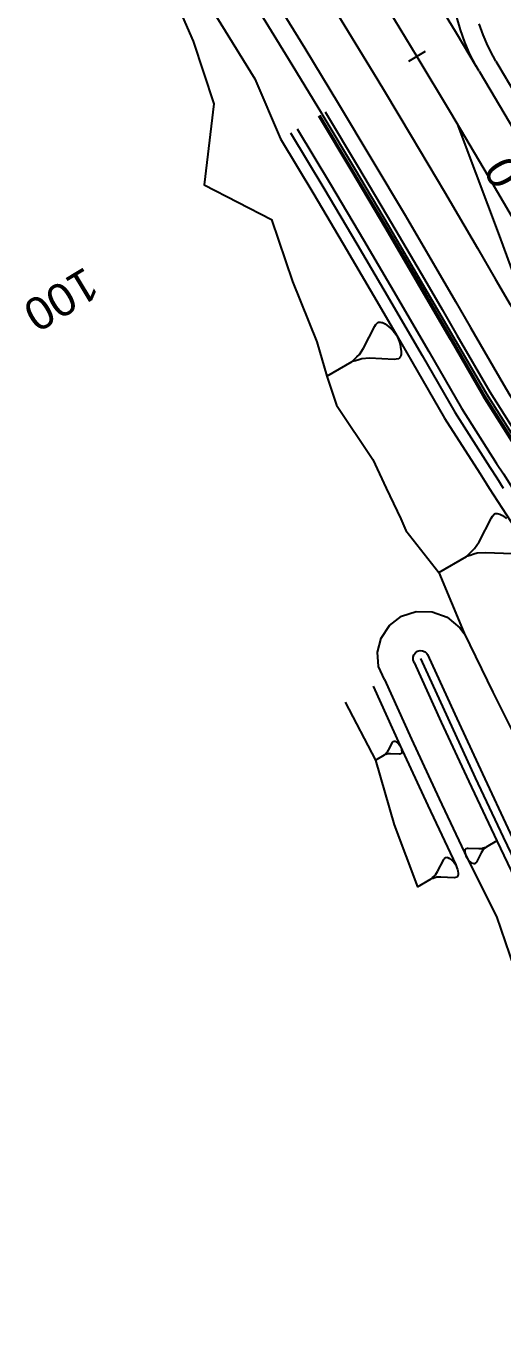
# Model space of a CAD drawing. Extents: x 385876 to 386141, y 802931 to 803234.
# Drawn here: x 385899.8 to 385936.3, y 802935.7 to 803035.4 of the extents above; entities that cross this region are included whole.
import ezdxf
from ezdxf.enums import TextEntityAlignment as Align

# ---------------------------------------------------------------- set-up
doc = ezdxf.new("R2010")
doc.units = 0
doc.layers.get('0').update_dxf_attribs({"linetype": 'CONTINUOUS'})
doc.styles.add('ARIAL', font='ARIAL.FON')

msp = doc.modelspace()

# ---------------------------------------------------------------- linework, layer by layer
at = {"color": 3}
msp.add_line((385930.4025, 803033.4123), (385929.1182, 803032.6373), dxfattribs=at)
at = {"color": 7}
for p, q in [((385926.5526, 803012.3932), (385926.6313, 803012.5128)), ((385926.6313, 803012.5128), (385926.7653, 803012.6644)), ((385926.7653, 803012.6644), (385926.8207, 803012.6965)), ((385926.8207, 803012.6965), (385926.9635, 803012.7054)), ((385926.9635, 803012.7054), (385927.051, 803012.6821)), ((385927.051, 803012.6821), (385927.1385, 803012.6588)), ((385927.1385, 803012.6588), (385927.3455, 803012.5569)), ((385927.3455, 803012.5569), (385927.6168, 803012.3442)), ((385925.6817, 803010.7047), (385926.5526, 803012.3932)), ((385927.6168, 803012.3442), (385927.7684, 803012.2101)), ((385927.7684, 803012.2101), (385927.9522, 803012.0207)), ((385927.9522, 803012.0207), (385928.2323, 803011.6652)), ((385928.2323, 803011.6652), (385928.4016, 803011.2454)), ((385925.3671, 803010.2264), (385925.6817, 803010.7047)), ((385928.4016, 803011.2454), (385928.4746, 803010.9918)), ((385928.4746, 803010.9918), (385928.5155, 803010.7936)), ((385928.5155, 803010.7936), (385928.5652, 803010.4525)), ((385922.8606, 803008.5517), (385924.7988, 803009.6751)), ((385924.7988, 803009.6751), (385924.9882, 803009.8589)), ((385925.0524, 803009.7481), (385924.7988, 803009.6751)), ((385924.9882, 803009.8589), (385925.1777, 803010.0427)), ((385925.306, 803009.8211), (385925.0524, 803009.7481)), ((385925.1777, 803010.0427), (385925.3671, 803010.2264)), ((385925.5597, 803009.8942), (385925.306, 803009.8211)), ((385926.1311, 803009.9294), (385925.5597, 803009.8942)), ((385928.0291, 803009.8458), (385926.1311, 803009.9294)), ((385928.1719, 803009.8546), (385928.0291, 803009.8458)), ((385928.3702, 803009.8955), (385928.1719, 803009.8546)), ((385928.4255, 803009.9276), (385928.3702, 803009.8955)), ((385928.5042, 803010.0472), (385928.4255, 803009.9276)), ((385928.5275, 803010.1347), (385928.5042, 803010.0472)), ((385928.5508, 803010.2222), (385928.5275, 803010.1347)), ((385928.5652, 803010.4525), (385928.5508, 803010.2222)), ((385934.5172, 802995.8919), (385935.4638, 802997.7272)), ((385935.4638, 802997.7272), (385935.5493, 802997.8571)), ((385935.5493, 802997.8571), (385935.695, 802998.022)), ((385935.695, 802998.022), (385935.7552, 802998.0569)), ((385935.7552, 802998.0569), (385935.9105, 802998.0665)), ((385935.9105, 802998.0665), (385936.0056, 802998.0412)), ((385936.0056, 802998.0412), (385936.1007, 802998.0159)), ((385936.1007, 802998.0159), (385936.3257, 802997.9051)), ((385936.3257, 802997.9051), (385936.6205, 802997.6739)), ((385934.1752, 802995.372), (385934.5172, 802995.8919)), ((385931.4508, 802993.5517), (385933.5576, 802994.7728)), ((385933.5576, 802994.7728), (385933.7635, 802994.9725)), ((385933.8332, 802994.8521), (385933.5576, 802994.7728)), ((385933.7635, 802994.9725), (385933.9693, 802995.1723)), ((385934.1089, 802994.9315), (385933.8332, 802994.8521)), ((385933.9693, 802995.1723), (385934.1752, 802995.372)), ((385934.3846, 802995.0109), (385934.1089, 802994.9315)), ((385935.0057, 802995.0492), (385934.3846, 802995.0109)), ((385937.0687, 802994.9583), (385935.0057, 802995.0492)), ((385927.8998, 802980.5323), (385927.9274, 802980.5743)), ((385927.9274, 802980.5743), (385927.9744, 802980.6275)), ((385927.9744, 802980.6275), (385927.9939, 802980.6388)), ((385927.9939, 802980.6388), (385928.044, 802980.6419)), ((385928.044, 802980.6419), (385928.0747, 802980.6337)), ((385928.0747, 802980.6337), (385928.1054, 802980.6255)), ((385928.1054, 802980.6255), (385928.1781, 802980.5898)), ((385928.1781, 802980.5898), (385928.2732, 802980.5151)), ((385926.6042, 802979.1843), (385927.2844, 802979.5785)), ((385927.2844, 802979.5785), (385927.3509, 802979.643)), ((385927.3734, 802979.6042), (385927.2844, 802979.5785)), ((385927.3509, 802979.643), (385927.4173, 802979.7075)), ((385927.4624, 802979.6298), (385927.3734, 802979.6042)), ((385927.4173, 802979.7075), (385927.4838, 802979.772)), ((385927.5514, 802979.6554), (385927.4624, 802979.6298)), ((385927.4838, 802979.772), (385927.5942, 802979.9398)), ((385927.7519, 802979.6678), (385927.5514, 802979.6554)), ((385927.5942, 802979.9398), (385927.8998, 802980.5323)), ((385928.4179, 802979.6384), (385927.7519, 802979.6678)), ((385928.2732, 802980.5151), (385928.3265, 802980.4681)), ((385928.3265, 802980.4681), (385928.391, 802980.4016)), ((385928.391, 802980.4016), (385928.4892, 802980.2769)), ((385928.4681, 802979.6415), (385928.4179, 802979.6384)), ((385928.5376, 802979.6559), (385928.4681, 802979.6415)), ((385928.4892, 802980.2769), (385928.5486, 802980.1296)), ((385928.5571, 802979.6671), (385928.5376, 802979.6559)), ((385928.5486, 802980.1296), (385928.5743, 802980.0406)), ((385928.5847, 802979.7091), (385928.5571, 802979.6671)), ((385928.5743, 802980.0406), (385928.5886, 802979.971)), ((385928.5928, 802979.7398), (385928.5847, 802979.7091)), ((385928.5886, 802979.971), (385928.6061, 802979.8513)), ((385928.601, 802979.7705), (385928.5928, 802979.7398)), ((385928.6061, 802979.8513), (385928.601, 802979.7705)), ((385935.8725, 802972.9979), (385935.0535, 802972.5233)), ((385931.3466, 802970.6571), (385931.8214, 802971.5775)), ((385931.8214, 802971.5775), (385931.8643, 802971.6427)), ((385931.8643, 802971.6427), (385931.9373, 802971.7254)), ((385931.9373, 802971.7254), (385931.9675, 802971.7429)), ((385931.9675, 802971.7429), (385932.0454, 802971.7477)), ((385932.0454, 802971.7477), (385932.0931, 802971.735)), ((385932.0931, 802971.735), (385932.1408, 802971.7223)), ((385932.1408, 802971.7223), (385932.2537, 802971.6667)), ((385932.2537, 802971.6667), (385932.4015, 802971.5508)), ((385933.4622, 802972.1948), (385933.4683, 802972.2922)), ((385933.4832, 802972.0507), (385933.4622, 802972.1948)), ((385933.4683, 802972.2922), (385933.4782, 802972.3291)), ((385933.4782, 802972.3291), (385933.488, 802972.3661)), ((385933.5005, 802971.967), (385933.4832, 802972.0507)), ((385933.488, 802972.3661), (385933.5212, 802972.4166)), ((385933.5314, 802971.8598), (385933.5005, 802971.967)), ((385933.5212, 802972.4166), (385933.5446, 802972.4302)), ((385933.6029, 802971.6825), (385933.5314, 802971.8598)), ((385933.5446, 802972.4302), (385933.6284, 802972.4474)), ((385933.7212, 802971.5323), (385933.6029, 802971.6825)), ((385933.6284, 802972.4474), (385933.6887, 802972.4512)), ((385933.6887, 802972.4512), (385934.4907, 802972.4158)), ((385934.6805, 802972.0883), (385934.3126, 802971.3749)), ((385934.4907, 802972.4158), (385934.7321, 802972.4307)), ((385934.8135, 802972.2903), (385934.6805, 802972.0883)), ((385934.7321, 802972.4307), (385934.8392, 802972.4616)), ((385934.8935, 802972.368), (385934.8135, 802972.2903)), ((385934.8392, 802972.4616), (385934.9464, 802972.4924)), ((385934.9735, 802972.4456), (385934.8935, 802972.368)), ((385934.9464, 802972.4924), (385935.0535, 802972.5233)), ((385935.0535, 802972.5233), (385934.9735, 802972.4456)), ((385931.1751, 802970.3963), (385931.3466, 802970.6571)), ((385932.4015, 802971.5508), (385932.4842, 802971.4777)), ((385932.4842, 802971.4777), (385932.5844, 802971.3745)), ((385932.5844, 802971.3745), (385932.7371, 802971.1806)), ((385932.7371, 802971.1806), (385932.8293, 802970.9518)), ((385932.8293, 802970.9518), (385932.8691, 802970.8136)), ((385932.8691, 802970.8136), (385932.8914, 802970.7055)), ((385932.8914, 802970.7055), (385932.9186, 802970.5196)), ((385933.7989, 802971.4522), (385933.7212, 802971.5323)), ((385933.8629, 802971.3956), (385933.7989, 802971.4522)), ((385933.9775, 802971.3057), (385933.8629, 802971.3956)), ((385934.065, 802971.2627), (385933.9775, 802971.3057)), ((385934.102, 802971.2528), (385934.065, 802971.2627)), ((385934.1389, 802971.243), (385934.102, 802971.2528)), ((385934.1993, 802971.2467), (385934.1389, 802971.243)), ((385934.2227, 802971.2603), (385934.1993, 802971.2467)), ((385934.2793, 802971.3244), (385934.2227, 802971.2603)), ((385934.3126, 802971.3749), (385934.2793, 802971.3244)), ((385929.8087, 802969.4834), (385930.8653, 802970.0958)), ((385930.8653, 802970.0958), (385930.9686, 802970.196)), ((385931.0036, 802970.1356), (385930.8653, 802970.0958)), ((385930.9686, 802970.196), (385931.0719, 802970.2961)), ((385931.1418, 802970.1754), (385931.0036, 802970.1356)), ((385931.0719, 802970.2961), (385931.1751, 802970.3963)), ((385931.2801, 802970.2152), (385931.1418, 802970.1754)), ((385931.5916, 802970.2344), (385931.2801, 802970.2152)), ((385932.6263, 802970.1888), (385931.5916, 802970.2344)), ((385932.7042, 802970.1936), (385932.6263, 802970.1888)), ((385932.8122, 802970.2159), (385932.7042, 802970.1936)), ((385932.8424, 802970.2334), (385932.8122, 802970.2159)), ((385932.8853, 802970.2986), (385932.8424, 802970.2334)), ((385932.898, 802970.3463), (385932.8853, 802970.2986)), ((385932.9107, 802970.394), (385932.898, 802970.3463)), ((385932.9186, 802970.5196), (385932.9107, 802970.394))]:
    msp.add_line(p, q, dxfattribs=at)
at = {"color": 7, "linetype": 'CONTINUOUS'}
for points in [[(385900, 803068.9086), (385900.575, 803067.8273), (385902.9288, 803063.401), (385904.8118, 803059.8599), (385905.3443, 803059.0135), (385908.0067, 803054.7812), (385910.6691, 803050.549), (385913.3315, 803046.3168), (385914.1165, 803045.069), (385915.9755, 803042.1022), (385918.5939, 803037.8838), (385921.1912, 803033.6523), (385923.7672, 803029.4079), (385926.322, 803025.1506), (385928.8555, 803020.8807), (385931.3677, 803016.5981), (385932.7226, 803014.2677), (385933.8686, 803012.2905), (385936.3759, 803007.9646), (385936.8774, 803007.0994), (385939.0562, 803003.7389), (385939.5789, 803002.9329), (385941.4805, 803000)], [(385914.232, 803064.6045), (385916.8944, 803060.3723), (385919.5568, 803056.14), (385922.2192, 803051.9078), (385923.0041, 803050.66), (385924.8828, 803047.6619), (385927.5289, 803043.3988), (385930.1536, 803039.1226), (385932.7569, 803034.8333), (385934.3086, 803032.2535)], [(385907.7744, 803061.7236), (385908.3069, 803060.8771), (385910.9693, 803056.6449), (385913.6317, 803052.4127), (385916.2941, 803048.1805), (385917.079, 803046.9327), (385918.9446, 803043.9554), (385921.5722, 803039.7221), (385924.1787, 803035.4757), (385926.7638, 803031.2163), (385927.2783, 803030.3629)], [(385900, 803059.406), (385901.5353, 803056.6173), (385904.1977, 803052.3851), (385906.8601, 803048.1529), (385909.5225, 803043.9206), (385910.3075, 803042.6728), (385912.1581, 803039.7195), (385914.7646, 803035.5202), (385917.3501, 803031.3079), (385919.3238, 803026.7262), (385921.8652, 803022.4912), (385924.3855, 803018.2435), (385926.8845, 803013.9833), (385928.2323, 803011.6652), (385929.3783, 803009.6879), (385931.8856, 803005.362), (385934.5659, 803001.1364), (385935.0886, 803000.3303), (385935.3028, 803000)], [(385900, 803059.1422), (385901.5024, 803056.5966), (385901.7207, 803056.3227), (385903.7578, 803052.1084), (385906.178, 803047.7238), (385908.5287, 803043.2954), (385909.1729, 803041.9591), (385910.6393, 803038.7715), (385912.6383, 803034.2077), (385914.2112, 803029.392), (385913.481, 803023.2), (385918.6347, 803020.5635), (385920.2521, 803015.805), (385922.0938, 803011.1892), (385922.8606, 803008.5517), (385923.6028, 803006.3404), (385926.3893, 803002.1763), (385927.4178, 803000)], [(385927.1661, 803037.2991), (385929.7604, 803033.0248), (385932.3332, 803028.7376), (385934.8845, 803024.4375), (385937.4144, 803020.1247), (385938.7788, 803017.778), (385939.9249, 803015.8007), (385942.4322, 803011.4748), (385944.9395, 803007.1489), (385945.4206, 803006.3188), (385947.4468, 803002.823), (385949.083, 803000)], [(385934.5266, 803031.8897), (385934.2766, 803032.3233), (385933.8213, 803033.2134), (385933.4262, 803034.1319), (385933.0932, 803035.0746), (385932.8238, 803036.0374)], [(385934.5266, 803031.8897), (385935.3388, 803030.531), (385937.899, 803026.2159), (385940.4377, 803021.8881), (385941.807, 803019.5331), (385942.953, 803017.5558), (385945.4603, 803013.2299), (385947.9676, 803008.904), (385948.4487, 803008.0739), (385950.4749, 803004.5781), (385952.9822, 803000.2522), (385953.1284, 803000)], [(385927.2783, 803030.3629), (385929.3276, 803026.9441), (385931.87, 803022.6591), (385934.391, 803018.3614), (385935.7507, 803016.0229), (385936.8967, 803014.0456), (385939.404, 803009.7197), (385939.9055, 803008.8545)], [(385922.2261, 803028.4778), (385924.7763, 803024.2283), (385927.3052, 803019.966), (385929.8128, 803015.6912), (385931.1652, 803013.3651), (385932.3113, 803011.3878), (385934.8186, 803007.0619), (385937.4989, 803002.8363), (385938.0215, 803002.0303), (385939.338, 803000)], [(385922.3203, 803028.5346), (385924.8708, 803024.2846), (385927.4, 803020.0219), (385929.9078, 803015.7466), (385931.2604, 803013.4203), (385932.4064, 803011.443), (385934.9137, 803007.1171), (385937.5941, 803002.8915), (385938.1167, 803002.0855), (385939.4689, 803000)], [(385922.7398, 803028.7878), (385925.2916, 803024.5357), (385927.822, 803020.2709), (385930.3311, 803015.9935), (385931.6843, 803013.666), (385932.8304, 803011.6887), (385935.3377, 803007.3628), (385938.018, 803003.1372), (385938.5406, 803002.3312), (385940.0522, 803000)], [(385932.8452, 803027.8786), (385934.2816, 803024.0818), (385936.0539, 803019.3312), (385937.0052, 803016.7499), (385937.8052, 803014.5721), (385939.5554, 803009.8074), (385939.9055, 803008.8545), (385942.0844, 803005.4941), (385942.607, 803004.688), (385944.808, 803001.2935), (385945.6467, 803000)], [(385927.4178, 803000), (385928.5332, 802997.6398), (385928.9112, 802996.7499), (385931.4508, 802993.5517), (385933.3721, 802988.8861)], [(385935.3028, 803000), (385937.2895, 802996.9358), (385940.0131, 802992.7353), (385942.7367, 802988.5348), (385945.4603, 802984.3342), (385948.1839, 802980.1337), (385950.9075, 802975.9331), (385953.6311, 802971.7326), (385956.3547, 802967.5321), (385959.0783, 802963.3315), (385961.8019, 802959.131), (385964.5255, 802954.9305), (385967.2491, 802950.7299), (385968.3469, 802949.0545), (385970.7514, 802946.9807), (385972.3058, 802945.57), (385972.7107, 802944.9759)], [(385933.3723, 802988.8862), (385935.5762, 802984.3845), (385937.807, 802979.8984), (385940.065, 802975.4279), (385942.3499, 802970.9731), (385944.6619, 802966.534), (385947.001, 802962.1106), (385949.367, 802957.7028), (385951.7601, 802953.3107), (385954.1802, 802948.9343), (385956.6274, 802944.5735)], [(385954.4642, 802937.5406), (385952.1105, 802941.9556), (385949.7839, 802946.3862), (385947.4842, 802950.8324), (385945.2116, 802955.2944), (385942.9661, 802959.772), (385940.7475, 802964.2652), (385938.556, 802968.7742), (385936.3916, 802973.2988), (385934.2541, 802977.8391), (385932.1438, 802982.395), (385930.0604, 802986.9667)], [(385930.5795, 802987.2675), (385932.6629, 802982.6959), (385934.7733, 802978.14), (385936.9107, 802973.5997), (385939.0751, 802969.0751), (385941.2666, 802964.5661), (385943.4852, 802960.0728), (385945.7307, 802955.5952), (385948.0033, 802951.1333), (385950.303, 802946.687), (385952.6296, 802942.2564), (385954.9834, 802937.8415)], [(385926.4059, 802984.8485), (385928.4892, 802980.2769), (385930.5996, 802975.7209), (385932.7371, 802971.1806)], [(385924.282, 802983.6175), (385926.6042, 802979.1843), (385928.0116, 802974.2209), (385929.8087, 802969.4834)], [(385933.6029, 802971.6825), (385935.8652, 802967.2146), (385937.5012, 802962.3837), (385939.5517, 802957.793), (385941.6256, 802953.2159), (385944.1376, 802948.8927), (385946.5961, 802944.5385), (385948.9511, 802940.1243), (385951.2169, 802935.6585)]]:
    msp.add_lwpolyline(points, dxfattribs=at)
at = {"color": 2, "linetype": 'CONTINUOUS'}
for points in [[(385900, 803065.7223), (385901.6591, 803062.6023), (385904.0747, 803058.2147), (385906.737, 803053.9825), (385909.3994, 803049.7503), (385912.0618, 803045.5181), (385912.8468, 803044.2703), (385914.7031, 803041.308), (385917.3175, 803037.0959), (385919.9108, 803032.8708), (385922.4574, 803028.6752), (385922.483, 803028.6328), (385925.0339, 803024.382), (385927.5636, 803020.1185), (385930.0719, 803015.8424), (385931.4248, 803013.5155), (385932.5708, 803011.5383), (385935.0781, 803007.2124), (385937.7585, 803002.9868), (385938.2811, 803002.1807), (385939.6951, 803000)], [(385935.8135, 803032.6603), (385935.5885, 803033.0506), (385935.1787, 803033.8517), (385934.8231, 803034.6783), (385934.5234, 803035.5268)], [(385935.8135, 803032.6603), (385936.6011, 803031.3428), (385936.6269, 803031.2997), (385939.191, 803026.9781), (385941.7335, 803022.6438), (385943.1047, 803020.2853), (385944.2508, 803018.308), (385946.7581, 803013.9821), (385949.2654, 803009.6562), (385949.7465, 803008.8261), (385951.7727, 803005.3303), (385954.28, 803001.0044), (385954.8621, 803000)]]:
    msp.add_lwpolyline(points, dxfattribs=at)
at = {"color": 3, "linetype": 'CONTINUOUS'}
msp.add_lwpolyline([(385927.1661, 803037.2991), (385929.7604, 803033.0248), (385932.3332, 803028.7376), (385934.8845, 803024.4375), (385937.4144, 803020.1247), (385938.7788, 803017.778), (385939.9249, 803015.8007), (385942.4322, 803011.4748), (385944.9395, 803007.1489), (385945.4206, 803006.3188), (385947.4468, 803002.823), (385949.083, 803000)], dxfattribs=at)
at = {"color": 1, "linetype": 'CONTINUOUS'}
for points in [[(385922.2261, 803028.4778), (385924.7763, 803024.2283), (385927.3052, 803019.966), (385929.8128, 803015.6912), (385931.1652, 803013.3651), (385932.3113, 803011.3878), (385934.8186, 803007.0619), (385937.4989, 803002.8363), (385938.0215, 803002.0303), (385939.338, 803000)], [(385920.608, 803027.5012), (385923.1533, 803023.2598), (385925.6774, 803019.0057), (385928.1802, 803014.739), (385929.53, 803012.4174), (385930.6761, 803010.4401), (385933.1834, 803006.1142), (385935.8637, 803001.8886), (385936.3863, 803001.0825), (385937.0882, 803000)], [(385920.0943, 803027.1912), (385922.6381, 803022.9523), (385925.1606, 803018.7008), (385927.6619, 803014.4368), (385929.0109, 803012.1165), (385930.157, 803010.1392), (385932.6643, 803005.8133), (385935.3446, 803001.5877), (385935.8672, 803000.7817), (385936.3741, 803000)], [(385929.541, 802986.666), (385929.4711, 802986.8524), (385929.466, 802987.0514), (385929.5263, 802987.2411), (385929.6453, 802987.4007), (385929.81, 802987.5125), (385930.0023, 802987.5642), (385930.2009, 802987.5502), (385930.3839, 802987.472), (385930.5314, 802987.3382), (385930.5793, 802987.2676)], [(385929.5413, 802986.6658), (385931.6246, 802982.0942), (385933.735, 802977.5382), (385935.8725, 802972.9979), (385938.0369, 802968.4733), (385940.2284, 802963.9644), (385942.447, 802959.4711), (385944.6925, 802954.9935), (385946.9651, 802950.5315), (385949.2648, 802946.0853), (385951.5914, 802941.6547), (385953.9451, 802937.2398)], [(385927.2711, 802985.3499), (385929.3544, 802980.7783), (385931.4648, 802976.2224), (385933.6022, 802971.6821)]]:
    msp.add_lwpolyline(points, dxfattribs=at)
at = {"color": 252, "linetype": 'CONTINUOUS'}
msp.add_lwpolyline([(385927.2711, 802985.3495), (385926.8325, 802986.3388), (385926.7412, 802987.4385), (385927.0211, 802988.5277), (385927.6548, 802989.4824), (385928.5835, 802990.1892), (385929.7129, 802990.5587), (385930.9222, 802990.5368), (385932.0774, 802990.1122), (385933.0457, 802989.3186), (385933.373, 802988.8847)], dxfattribs=at)

# ---------------------------------------------------------------- texts
at = {"color": 2, "style": 'ARIAL'}
for s, rotation, p in [('0', 299.947, (385936.9404, 803025.6096)), ('100', 211.112, (385905.6902, 803014.8481))]:
    msp.add_text(s, height=2.5, rotation=rotation, dxfattribs=at).set_placement(p, align=Align.TOP_LEFT)

doc.saveas('drawing.dxf')
